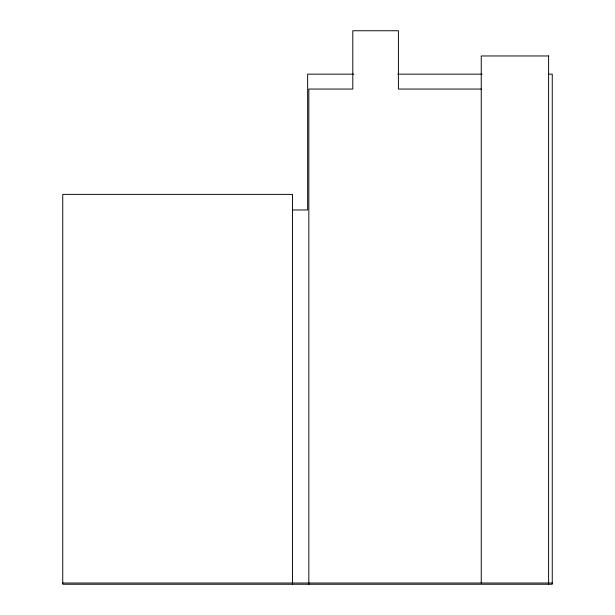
<?xml version="1.0" encoding="UTF-8"?>
<svg xmlns="http://www.w3.org/2000/svg" width="615" height="615" viewBox="0 0 615 615"><rect width="100%" height="100%" fill="white"/><g stroke="black" fill="none" stroke-linecap="round" stroke-linejoin="round"><path stroke-width="0.92" d="M548.788 55.965L481.238 55.965L481.238 583.012M353.687 74.154L307.646 74.154L307.646 209.969L292.279 209.969M397.813 74.154L482.229 74.154M548.419 74.154L552.255 74.154L552.255 584.25L62.745 584.25L62.745 194.378L292.532 194.378L292.532 584.25M481.238 89.052L398.405 89.052L398.405 30.75L352.802 30.75L352.802 89.052L308.83 89.052L308.83 584.25M62.745 583.012L552.255 583.012M548.603 55.965L548.603 584.25"/></g></svg>
